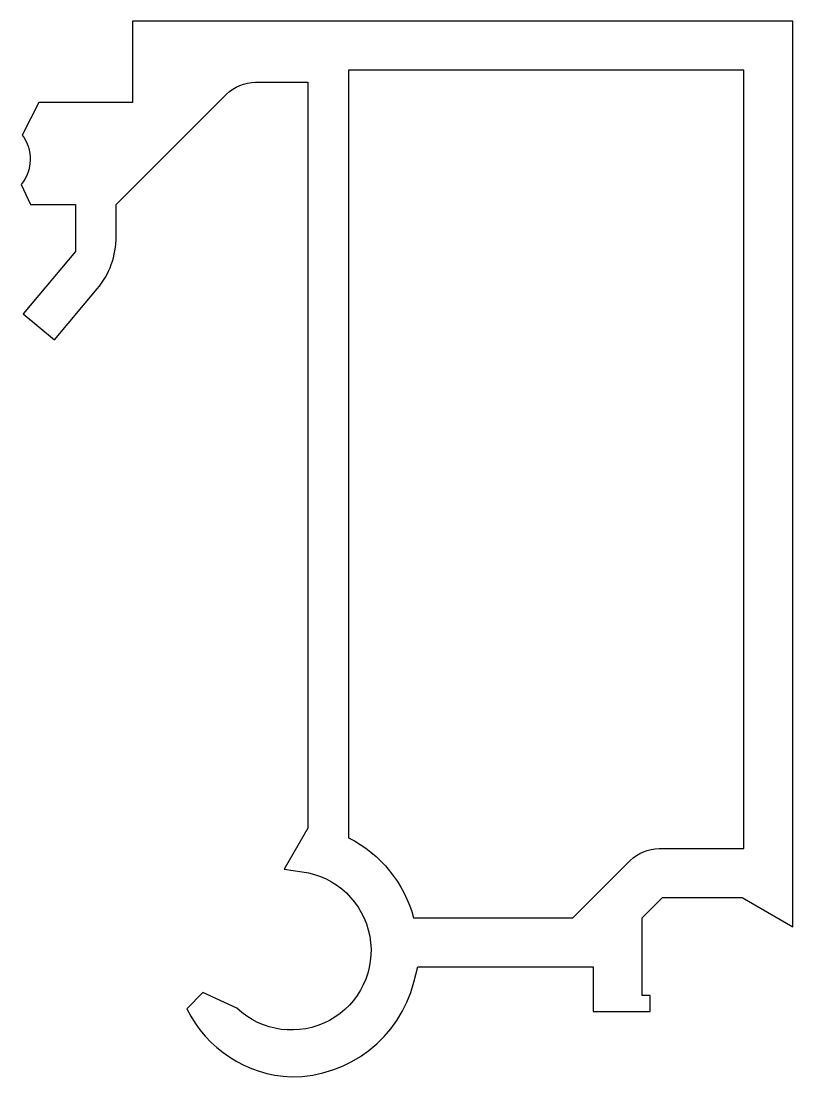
# Model space of a CAD drawing. Header units: millimetres. Extents: x -18.9 to 0, y -3.9 to 22.
import ezdxf

# ---------------------------------------------------------------- set-up
doc = ezdxf.new("R2010")
doc.units = ezdxf.units.MM

msp = doc.modelspace()

# ---------------------------------------------------------------- linework, layer by layer
for points in [[(-18.5, 20), (-18.904, 19.205, -0.339409), (-18.934, 17.988), (-18.7, 17.5), (-17.6, 17.5), (-17.6, 16.35), (-18.883, 14.821), (-18.117, 14.179), (-17.068, 15.429, 0.176327), (-16.6, 16.714), (-16.6, 17.5), (-13.893, 20.207, -0.198912), (-13.186, 20.5), (-11.9, 20.5), (-11.9, 2.203), (-12.484, 1.192), (-12.04, 1.133, -1.373176), (-13.64, -2.217), (-14.473, -1.828), (-14.869, -2.233, 0.274409), (-12.3, -3.9, 0.341999), (-9.298, -1.575), (-9.202, -1.2), (-4.9, -1.2), (-4.9, -2.3), (-3.5, -2.3), (-3.5, -1.9), (-3.7, -1.9), (-3.7, 0), (-3.2, 0.5), (-1.246, 0.5), (0, -0.22), (0, 22), (-16.2, 22), (-16.2, 20), (-18.5, 20)], [(-10.9, 1.966, -0.213458), (-9.305, 0), (-5.397, 0), (-3.99, 1.407, -0.198912), (-3.283, 1.7), (-1.2, 1.7), (-1.2, 20.8), (-10.9, 20.8), (-10.9, 1.966)]]:
    msp.add_lwpolyline(points, format="xyb", close=True)

doc.saveas('drawing.dxf')
